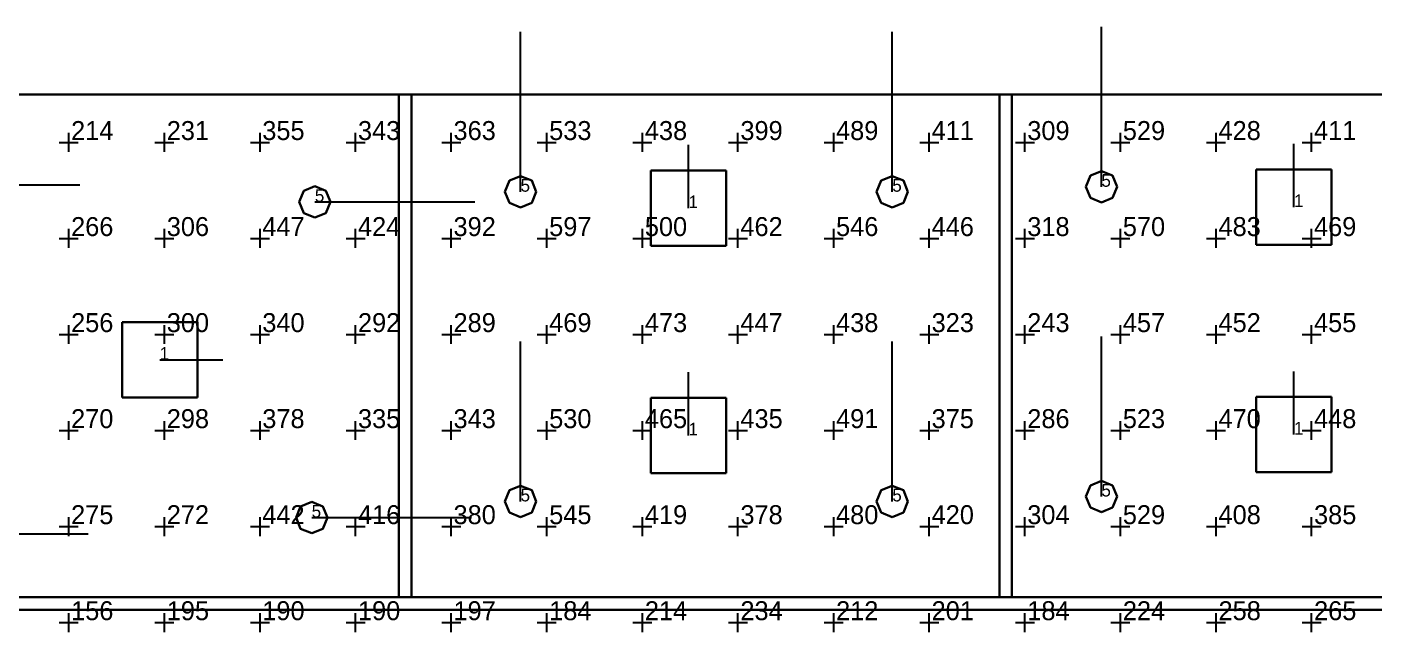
# Model space of a CAD drawing. Extents: x 0 to 48.1, y 0 to 23.7.
# Drawn here: x 13.66 to 24.32, y 18.54 to 23.33 of the extents above; entities that cross this region are included whole.
import ezdxf

# ---------------------------------------------------------------- set-up
doc = ezdxf.new("R2010")
doc.units = 0
doc.header["$MEASUREMENT"] = 0
for name, color, linetype in [('DLXFURN', 5, 'Continuous'), ('DLXLUM', 1, 'Continuous'), ('DLXLUMEX', 1, 'Continuous'), ('DLXSCENE', 7, 'Continuous'), ('DLXVAL', 3, 'Continuous')]:
    doc.layers.add(name, color=color, linetype=linetype)

# ---------------------------------------------------------------- blocks, each defined once
blk = doc.blocks.new('*U156')
for p, q in [((0.298, 0.298), (-0.298, 0.298)), ((-0.298, 0.298), (-0.298, -0.298)), ((-0.298, 0.298), (-0.298, -0.298)), ((-0.298, -0.298), (-0.298, 0.298)), ((-0.298, 0.298), (-0.298, 0.298)), ((0.298, 0.298), (-0.298, 0.298)), ((-0.298, 0.298), (-0.298, 0.298)), ((-0.298, 0.298), (0.298, 0.298)), ((-0.298, -0.298), (-0.298, 0.298)), ((-0.298, 0.298), (0.298, 0.298)), ((0.298, -0.298), (0.298, 0.298)), ((0.298, 0.298), (0.298, 0.298)), ((0.298, -0.298), (0.298, 0.298)), ((0.298, 0.298), (0.298, 0.298)), ((0.298, 0.298), (0.298, -0.298)), ((0.298, 0.298), (0.298, -0.298)), ((-0.298, -0.298), (0.298, -0.298)), ((-0.298, -0.298), (-0.298, -0.298)), ((-0.298, -0.298), (0.298, -0.298)), ((0.298, -0.298), (-0.298, -0.298)), ((-0.298, -0.298), (-0.298, -0.298)), ((0.298, -0.298), (-0.298, -0.298)), ((0.298, -0.298), (0.298, -0.298)), ((0.298, -0.298), (0.298, -0.298))]:
    blk.add_line(p, q)
at = {"color": 1}
blk.add_line((0, 0), (0.5, 0), dxfattribs=at)
at = {"layer": 'DLXLUMEX', "color": 7}
blk.add_text('1', height=0.1, dxfattribs=at).set_placement((0, 0))
blk = doc.blocks.new('*U157')
for p, q in [((-0.088, 0.088), (0, 0.124)), ((0, 0.124), (-0.088, 0.088)), ((0, 0.124), (-0.088, 0.088)), ((-0.088, 0.088), (0, 0.124)), ((0, 0.124), (0.088, 0.088)), ((0.088, 0.088), (0, 0.124)), ((0, 0.124), (0, 0.124)), ((0.088, 0.088), (0, 0.124)), ((0, 0.124), (0, 0.124)), ((0, 0.124), (0.088, 0.088)), ((-0.124, 0), (-0.088, 0.088)), ((-0.088, 0.088), (-0.124, 0)), ((-0.088, 0.088), (-0.124, 0)), ((-0.124, 0), (-0.088, 0.088)), ((-0.088, -0.088), (-0.124, 0)), ((-0.124, 0), (-0.088, -0.088)), ((-0.124, 0), (-0.124, 0)), ((-0.124, 0), (-0.088, -0.088)), ((-0.088, -0.088), (-0.124, 0)), ((-0.124, 0), (-0.124, 0)), ((-0.088, 0.088), (-0.088, 0.088)), ((-0.088, 0.088), (-0.088, 0.088)), ((0.088, 0.088), (0.124, 0)), ((0.124, 0), (0.088, 0.088)), ((0.088, 0.088), (0.088, 0.088)), ((0.124, 0), (0.088, 0.088)), ((0.088, 0.088), (0.088, 0.088)), ((0.088, 0.088), (0.124, 0)), ((0.124, 0), (0.088, -0.088)), ((0.088, -0.088), (0.124, 0)), ((0.088, -0.088), (0.124, 0)), ((0.124, 0), (0.088, -0.088)), ((0.124, 0), (0.124, 0)), ((0.124, 0), (0.124, 0)), ((0, -0.124), (-0.088, -0.088)), ((-0.088, -0.088), (0, -0.124)), ((-0.088, -0.088), (-0.088, -0.088)), ((-0.088, -0.088), (0, -0.124)), ((0, -0.124), (-0.088, -0.088)), ((-0.088, -0.088), (-0.088, -0.088)), ((0.088, -0.088), (0, -0.124)), ((0, -0.124), (0.088, -0.088)), ((0, -0.124), (0.088, -0.088)), ((0.088, -0.088), (0, -0.124)), ((0.088, -0.088), (0.088, -0.088)), ((0.088, -0.088), (0.088, -0.088)), ((0, -0.124), (0, -0.124)), ((0, -0.124), (0, -0.124))]:
    blk.add_line(p, q)
at = {"color": 1}
blk.add_line((0, 0), (1.265, 0), dxfattribs=at)
at = {"layer": 'DLXLUMEX', "color": 7}
blk.add_text('5', height=0.1, dxfattribs=at).set_placement((0, 0))
blk = doc.blocks.new('*U158')
for p, q in [((-0.088, 0.088), (0, 0.124)), ((0, 0.124), (-0.088, 0.088)), ((0, 0.124), (-0.088, 0.088)), ((-0.088, 0.088), (0, 0.124)), ((0, 0.124), (0.088, 0.088)), ((0.088, 0.088), (0, 0.124)), ((0, 0.124), (0, 0.124)), ((0.088, 0.088), (0, 0.124)), ((0, 0.124), (0, 0.124)), ((0, 0.124), (0.088, 0.088)), ((-0.124, 0), (-0.088, 0.088)), ((-0.088, 0.088), (-0.124, 0)), ((-0.088, 0.088), (-0.124, 0)), ((-0.124, 0), (-0.088, 0.088)), ((-0.088, -0.088), (-0.124, 0)), ((-0.124, 0), (-0.088, -0.088)), ((-0.124, 0), (-0.124, 0)), ((-0.124, 0), (-0.088, -0.088)), ((-0.088, -0.088), (-0.124, 0)), ((-0.124, 0), (-0.124, 0)), ((-0.088, 0.088), (-0.088, 0.088)), ((-0.088, 0.088), (-0.088, 0.088)), ((0.088, 0.088), (0.124, 0)), ((0.124, 0), (0.088, 0.088)), ((0.088, 0.088), (0.088, 0.088)), ((0.124, 0), (0.088, 0.088)), ((0.088, 0.088), (0.088, 0.088)), ((0.088, 0.088), (0.124, 0)), ((0.124, 0), (0.088, -0.088)), ((0.088, -0.088), (0.124, 0)), ((0.088, -0.088), (0.124, 0)), ((0.124, 0), (0.088, -0.088)), ((0.124, 0), (0.124, 0)), ((0.124, 0), (0.124, 0)), ((0, -0.124), (-0.088, -0.088)), ((-0.088, -0.088), (0, -0.124)), ((-0.088, -0.088), (-0.088, -0.088)), ((-0.088, -0.088), (0, -0.124)), ((0, -0.124), (-0.088, -0.088)), ((-0.088, -0.088), (-0.088, -0.088)), ((0.088, -0.088), (0, -0.124)), ((0, -0.124), (0.088, -0.088)), ((0, -0.124), (0.088, -0.088)), ((0.088, -0.088), (0, -0.124)), ((0.088, -0.088), (0.088, -0.088)), ((0.088, -0.088), (0.088, -0.088)), ((0, -0.124), (0, -0.124)), ((0, -0.124), (0, -0.124))]:
    blk.add_line(p, q)
at = {"color": 1}
blk.add_line((0, 0), (1.265, 0), dxfattribs=at)
at = {"layer": 'DLXLUMEX', "color": 7}
blk.add_text('5', height=0.1, dxfattribs=at).set_placement((0, 0))
blk = doc.blocks.new('*U159')
for p, q in [((-0.088, 0.088), (0, 0.124)), ((0, 0.124), (-0.088, 0.088)), ((0, 0.124), (-0.088, 0.088)), ((-0.088, 0.088), (0, 0.124)), ((0, 0.124), (0.088, 0.088)), ((0.088, 0.088), (0, 0.124)), ((0, 0.124), (0, 0.124)), ((0.088, 0.088), (0, 0.124)), ((0, 0.124), (0, 0.124)), ((0, 0.124), (0.088, 0.088)), ((-0.124, 0), (-0.088, 0.088)), ((-0.088, 0.088), (-0.124, 0)), ((-0.088, 0.088), (-0.124, 0)), ((-0.124, 0), (-0.088, 0.088)), ((-0.088, -0.088), (-0.124, 0)), ((-0.124, 0), (-0.088, -0.088)), ((-0.124, 0), (-0.124, 0)), ((-0.124, 0), (-0.088, -0.088)), ((-0.088, -0.088), (-0.124, 0)), ((-0.124, 0), (-0.124, 0)), ((-0.088, 0.088), (-0.088, 0.088)), ((-0.088, 0.088), (-0.088, 0.088)), ((0.088, 0.088), (0.124, 0)), ((0.124, 0), (0.088, 0.088)), ((0.088, 0.088), (0.088, 0.088)), ((0.124, 0), (0.088, 0.088)), ((0.088, 0.088), (0.088, 0.088)), ((0.088, 0.088), (0.124, 0)), ((0.124, 0), (0.088, -0.088)), ((0.088, -0.088), (0.124, 0)), ((0.088, -0.088), (0.124, 0)), ((0.124, 0), (0.088, -0.088)), ((0.124, 0), (0.124, 0)), ((0.124, 0), (0.124, 0)), ((0, -0.124), (-0.088, -0.088)), ((-0.088, -0.088), (0, -0.124)), ((-0.088, -0.088), (-0.088, -0.088)), ((-0.088, -0.088), (0, -0.124)), ((0, -0.124), (-0.088, -0.088)), ((-0.088, -0.088), (-0.088, -0.088)), ((0.088, -0.088), (0, -0.124)), ((0, -0.124), (0.088, -0.088)), ((0, -0.124), (0.088, -0.088)), ((0.088, -0.088), (0, -0.124)), ((0.088, -0.088), (0.088, -0.088)), ((0.088, -0.088), (0.088, -0.088)), ((0, -0.124), (0, -0.124)), ((0, -0.124), (0, -0.124))]:
    blk.add_line(p, q)
at = {"color": 1}
blk.add_line((0, 0), (1.265, 0), dxfattribs=at)
at = {"layer": 'DLXLUMEX', "color": 7}
blk.add_text('5', height=0.1, dxfattribs=at).set_placement((0, 0))
blk = doc.blocks.new('*U161')
for p, q in [((-0.088, 0.088), (0, 0.124)), ((0, 0.124), (-0.088, 0.088)), ((0, 0.124), (-0.088, 0.088)), ((-0.088, 0.088), (0, 0.124)), ((0, 0.124), (0.088, 0.088)), ((0.088, 0.088), (0, 0.124)), ((0, 0.124), (0, 0.124)), ((0.088, 0.088), (0, 0.124)), ((0, 0.124), (0, 0.124)), ((0, 0.124), (0.088, 0.088)), ((-0.124, 0), (-0.088, 0.088)), ((-0.088, 0.088), (-0.124, 0)), ((-0.088, 0.088), (-0.124, 0)), ((-0.124, 0), (-0.088, 0.088)), ((-0.088, -0.088), (-0.124, 0)), ((-0.124, 0), (-0.088, -0.088)), ((-0.124, 0), (-0.124, 0)), ((-0.124, 0), (-0.088, -0.088)), ((-0.088, -0.088), (-0.124, 0)), ((-0.124, 0), (-0.124, 0)), ((-0.088, 0.088), (-0.088, 0.088)), ((-0.088, 0.088), (-0.088, 0.088)), ((0.088, 0.088), (0.124, 0)), ((0.124, 0), (0.088, 0.088)), ((0.088, 0.088), (0.088, 0.088)), ((0.124, 0), (0.088, 0.088)), ((0.088, 0.088), (0.088, 0.088)), ((0.088, 0.088), (0.124, 0)), ((0.124, 0), (0.088, -0.088)), ((0.088, -0.088), (0.124, 0)), ((0.088, -0.088), (0.124, 0)), ((0.124, 0), (0.088, -0.088)), ((0.124, 0), (0.124, 0)), ((0.124, 0), (0.124, 0)), ((0, -0.124), (-0.088, -0.088)), ((-0.088, -0.088), (0, -0.124)), ((-0.088, -0.088), (-0.088, -0.088)), ((-0.088, -0.088), (0, -0.124)), ((0, -0.124), (-0.088, -0.088)), ((-0.088, -0.088), (-0.088, -0.088)), ((0.088, -0.088), (0, -0.124)), ((0, -0.124), (0.088, -0.088)), ((0, -0.124), (0.088, -0.088)), ((0.088, -0.088), (0, -0.124)), ((0.088, -0.088), (0.088, -0.088)), ((0.088, -0.088), (0.088, -0.088)), ((0, -0.124), (0, -0.124)), ((0, -0.124), (0, -0.124))]:
    blk.add_line(p, q)
at = {"color": 1}
blk.add_line((0, 0), (1.265, 0), dxfattribs=at)
at = {"layer": 'DLXLUMEX', "color": 7}
blk.add_text('5', height=0.1, dxfattribs=at).set_placement((0, 0))
blk = doc.blocks.new('*U162')
at = {"color": 1}
blk.add_line((0, 0), (0, 0.5), dxfattribs=at)
for p, q in [((0.298, 0.298), (-0.298, 0.298)), ((-0.298, 0.298), (-0.298, -0.298)), ((-0.298, 0.298), (-0.298, -0.298)), ((-0.298, -0.298), (-0.298, 0.298)), ((-0.298, 0.298), (-0.298, 0.298)), ((0.298, 0.298), (-0.298, 0.298)), ((-0.298, 0.298), (-0.298, 0.298)), ((-0.298, 0.298), (0.298, 0.298)), ((-0.298, -0.298), (-0.298, 0.298)), ((-0.298, 0.298), (0.298, 0.298)), ((0.298, -0.298), (0.298, 0.298)), ((0.298, 0.298), (0.298, 0.298)), ((0.298, -0.298), (0.298, 0.298)), ((0.298, 0.298), (0.298, 0.298)), ((0.298, 0.298), (0.298, -0.298)), ((0.298, 0.298), (0.298, -0.298)), ((-0.298, -0.298), (0.298, -0.298)), ((-0.298, -0.298), (0.298, -0.298)), ((0.298, -0.298), (-0.298, -0.298)), ((-0.298, -0.298), (-0.298, -0.298)), ((-0.298, -0.298), (-0.298, -0.298)), ((0.298, -0.298), (-0.298, -0.298)), ((0.298, -0.298), (0.298, -0.298)), ((0.298, -0.298), (0.298, -0.298))]:
    blk.add_line(p, q)
at = {"layer": 'DLXLUMEX', "color": 7}
blk.add_text('1', height=0.1, dxfattribs=at).set_placement((0, 0))
blk = doc.blocks.new('*U163')
at = {"color": 1}
blk.add_line((0, 0), (0, 0.5), dxfattribs=at)
for p, q in [((0.298, 0.298), (-0.298, 0.298)), ((-0.298, 0.298), (-0.298, -0.298)), ((-0.298, 0.298), (-0.298, -0.298)), ((-0.298, -0.298), (-0.298, 0.298)), ((-0.298, 0.298), (-0.298, 0.298)), ((0.298, 0.298), (-0.298, 0.298)), ((-0.298, 0.298), (-0.298, 0.298)), ((-0.298, 0.298), (0.298, 0.298)), ((-0.298, -0.298), (-0.298, 0.298)), ((-0.298, 0.298), (0.298, 0.298)), ((0.298, -0.298), (0.298, 0.298)), ((0.298, 0.298), (0.298, 0.298)), ((0.298, -0.298), (0.298, 0.298)), ((0.298, 0.298), (0.298, 0.298)), ((0.298, 0.298), (0.298, -0.298)), ((0.298, 0.298), (0.298, -0.298)), ((-0.298, -0.298), (0.298, -0.298)), ((-0.298, -0.298), (0.298, -0.298)), ((0.298, -0.298), (-0.298, -0.298)), ((-0.298, -0.298), (-0.298, -0.298)), ((-0.298, -0.298), (-0.298, -0.298)), ((0.298, -0.298), (-0.298, -0.298)), ((0.298, -0.298), (0.298, -0.298)), ((0.298, -0.298), (0.298, -0.298))]:
    blk.add_line(p, q)
at = {"layer": 'DLXLUMEX', "color": 7}
blk.add_text('1', height=0.1, dxfattribs=at).set_placement((0, 0))
blk = doc.blocks.new('*U164')
at = {"color": 1}
blk.add_line((0, 0), (0, 1.265), dxfattribs=at)
for p, q in [((-0.088, 0.088), (0, 0.124)), ((0, 0.124), (-0.088, 0.088)), ((0, 0.124), (-0.088, 0.088)), ((-0.088, 0.088), (0, 0.124)), ((0, 0.124), (0.088, 0.088)), ((0.088, 0.088), (0, 0.124)), ((0.088, 0.088), (0, 0.124)), ((0, 0.124), (0, 0.124)), ((0, 0.124), (0.088, 0.088)), ((0, 0.124), (0, 0.124)), ((-0.124, 0), (-0.088, 0.088)), ((-0.088, 0.088), (-0.124, 0)), ((-0.088, 0.088), (-0.124, 0)), ((-0.124, 0), (-0.088, 0.088)), ((-0.088, -0.088), (-0.124, 0)), ((-0.124, 0), (-0.088, -0.088)), ((-0.124, 0), (-0.124, 0)), ((-0.124, 0), (-0.088, -0.088)), ((-0.088, -0.088), (-0.124, 0)), ((-0.124, 0), (-0.124, 0)), ((-0.088, 0.088), (-0.088, 0.088)), ((-0.088, 0.088), (-0.088, 0.088)), ((0.088, 0.088), (0.124, 0)), ((0.124, 0), (0.088, 0.088)), ((0.088, 0.088), (0.088, 0.088)), ((0.124, 0), (0.088, 0.088)), ((0.088, 0.088), (0.088, 0.088)), ((0.088, 0.088), (0.124, 0)), ((0.124, 0), (0.088, -0.088)), ((0.088, -0.088), (0.124, 0)), ((0.088, -0.088), (0.124, 0)), ((0.124, 0), (0.088, -0.088)), ((0.124, 0), (0.124, 0)), ((0.124, 0), (0.124, 0)), ((0, -0.124), (-0.088, -0.088)), ((-0.088, -0.088), (0, -0.124)), ((-0.088, -0.088), (-0.088, -0.088)), ((-0.088, -0.088), (0, -0.124)), ((0, -0.124), (-0.088, -0.088)), ((-0.088, -0.088), (-0.088, -0.088)), ((0.088, -0.088), (0, -0.124)), ((0, -0.124), (0.088, -0.088)), ((0, -0.124), (0.088, -0.088)), ((0.088, -0.088), (0, -0.124)), ((0.088, -0.088), (0.088, -0.088)), ((0.088, -0.088), (0.088, -0.088)), ((0, -0.124), (0, -0.124)), ((0, -0.124), (0, -0.124))]:
    blk.add_line(p, q)
at = {"layer": 'DLXLUMEX', "color": 7}
blk.add_text('5', height=0.1, dxfattribs=at).set_placement((0, 0))
blk = doc.blocks.new('*U165')
at = {"color": 1}
blk.add_line((0, 0), (0, 1.265), dxfattribs=at)
for p, q in [((-0.088, 0.088), (0, 0.124)), ((0, 0.124), (-0.088, 0.088)), ((0, 0.124), (-0.088, 0.088)), ((-0.088, 0.088), (0, 0.124)), ((0, 0.124), (0.088, 0.088)), ((0.088, 0.088), (0, 0.124)), ((0.088, 0.088), (0, 0.124)), ((0, 0.124), (0, 0.124)), ((0, 0.124), (0.088, 0.088)), ((0, 0.124), (0, 0.124)), ((-0.124, 0), (-0.088, 0.088)), ((-0.088, 0.088), (-0.124, 0)), ((-0.088, 0.088), (-0.124, 0)), ((-0.124, 0), (-0.088, 0.088)), ((-0.088, -0.088), (-0.124, 0)), ((-0.124, 0), (-0.088, -0.088)), ((-0.124, 0), (-0.124, 0)), ((-0.124, 0), (-0.088, -0.088)), ((-0.088, -0.088), (-0.124, 0)), ((-0.124, 0), (-0.124, 0)), ((-0.088, 0.088), (-0.088, 0.088)), ((-0.088, 0.088), (-0.088, 0.088)), ((0.088, 0.088), (0.124, 0)), ((0.124, 0), (0.088, 0.088)), ((0.088, 0.088), (0.088, 0.088)), ((0.124, 0), (0.088, 0.088)), ((0.088, 0.088), (0.088, 0.088)), ((0.088, 0.088), (0.124, 0)), ((0.124, 0), (0.088, -0.088)), ((0.088, -0.088), (0.124, 0)), ((0.088, -0.088), (0.124, 0)), ((0.124, 0), (0.088, -0.088)), ((0.124, 0), (0.124, 0)), ((0.124, 0), (0.124, 0)), ((0, -0.124), (-0.088, -0.088)), ((-0.088, -0.088), (0, -0.124)), ((-0.088, -0.088), (-0.088, -0.088)), ((-0.088, -0.088), (0, -0.124)), ((0, -0.124), (-0.088, -0.088)), ((-0.088, -0.088), (-0.088, -0.088)), ((0.088, -0.088), (0, -0.124)), ((0, -0.124), (0.088, -0.088)), ((0, -0.124), (0.088, -0.088)), ((0.088, -0.088), (0, -0.124)), ((0.088, -0.088), (0.088, -0.088)), ((0.088, -0.088), (0.088, -0.088)), ((0, -0.124), (0, -0.124)), ((0, -0.124), (0, -0.124))]:
    blk.add_line(p, q)
at = {"layer": 'DLXLUMEX', "color": 7}
blk.add_text('5', height=0.1, dxfattribs=at).set_placement((0, 0))
blk = doc.blocks.new('*U166')
at = {"color": 1}
blk.add_line((0, 0), (0, 1.265), dxfattribs=at)
for p, q in [((-0.088, 0.088), (0, 0.124)), ((0, 0.124), (-0.088, 0.088)), ((0, 0.124), (-0.088, 0.088)), ((-0.088, 0.088), (0, 0.124)), ((0, 0.124), (0.088, 0.088)), ((0.088, 0.088), (0, 0.124)), ((0.088, 0.088), (0, 0.124)), ((0, 0.124), (0, 0.124)), ((0, 0.124), (0.088, 0.088)), ((0, 0.124), (0, 0.124)), ((-0.124, 0), (-0.088, 0.088)), ((-0.088, 0.088), (-0.124, 0)), ((-0.088, 0.088), (-0.124, 0)), ((-0.124, 0), (-0.088, 0.088)), ((-0.088, -0.088), (-0.124, 0)), ((-0.124, 0), (-0.088, -0.088)), ((-0.124, 0), (-0.124, 0)), ((-0.124, 0), (-0.088, -0.088)), ((-0.088, -0.088), (-0.124, 0)), ((-0.124, 0), (-0.124, 0)), ((-0.088, 0.088), (-0.088, 0.088)), ((-0.088, 0.088), (-0.088, 0.088)), ((0.088, 0.088), (0.124, 0)), ((0.124, 0), (0.088, 0.088)), ((0.088, 0.088), (0.088, 0.088)), ((0.124, 0), (0.088, 0.088)), ((0.088, 0.088), (0.088, 0.088)), ((0.088, 0.088), (0.124, 0)), ((0.124, 0), (0.088, -0.088)), ((0.088, -0.088), (0.124, 0)), ((0.088, -0.088), (0.124, 0)), ((0.124, 0), (0.088, -0.088)), ((0.124, 0), (0.124, 0)), ((0.124, 0), (0.124, 0)), ((0, -0.124), (-0.088, -0.088)), ((-0.088, -0.088), (0, -0.124)), ((-0.088, -0.088), (-0.088, -0.088)), ((-0.088, -0.088), (0, -0.124)), ((0, -0.124), (-0.088, -0.088)), ((-0.088, -0.088), (-0.088, -0.088)), ((0.088, -0.088), (0, -0.124)), ((0, -0.124), (0.088, -0.088)), ((0, -0.124), (0.088, -0.088)), ((0.088, -0.088), (0, -0.124)), ((0.088, -0.088), (0.088, -0.088)), ((0.088, -0.088), (0.088, -0.088)), ((0, -0.124), (0, -0.124)), ((0, -0.124), (0, -0.124))]:
    blk.add_line(p, q)
at = {"layer": 'DLXLUMEX', "color": 7}
blk.add_text('5', height=0.1, dxfattribs=at).set_placement((0, 0))
blk = doc.blocks.new('*U167')
at = {"color": 1}
blk.add_line((0, 0), (0, 1.265), dxfattribs=at)
for p, q in [((-0.088, 0.088), (0, 0.124)), ((0, 0.124), (-0.088, 0.088)), ((0, 0.124), (-0.088, 0.088)), ((-0.088, 0.088), (0, 0.124)), ((0, 0.124), (0.088, 0.088)), ((0.088, 0.088), (0, 0.124)), ((0.088, 0.088), (0, 0.124)), ((0, 0.124), (0, 0.124)), ((0, 0.124), (0.088, 0.088)), ((0, 0.124), (0, 0.124)), ((-0.124, 0), (-0.088, 0.088)), ((-0.088, 0.088), (-0.124, 0)), ((-0.088, 0.088), (-0.124, 0)), ((-0.124, 0), (-0.088, 0.088)), ((-0.088, -0.088), (-0.124, 0)), ((-0.124, 0), (-0.088, -0.088)), ((-0.124, 0), (-0.124, 0)), ((-0.124, 0), (-0.088, -0.088)), ((-0.088, -0.088), (-0.124, 0)), ((-0.124, 0), (-0.124, 0)), ((-0.088, 0.088), (-0.088, 0.088)), ((-0.088, 0.088), (-0.088, 0.088)), ((0.088, 0.088), (0.124, 0)), ((0.124, 0), (0.088, 0.088)), ((0.088, 0.088), (0.088, 0.088)), ((0.124, 0), (0.088, 0.088)), ((0.088, 0.088), (0.088, 0.088)), ((0.088, 0.088), (0.124, 0)), ((0.124, 0), (0.088, -0.088)), ((0.088, -0.088), (0.124, 0)), ((0.088, -0.088), (0.124, 0)), ((0.124, 0), (0.088, -0.088)), ((0.124, 0), (0.124, 0)), ((0.124, 0), (0.124, 0)), ((0, -0.124), (-0.088, -0.088)), ((-0.088, -0.088), (0, -0.124)), ((-0.088, -0.088), (-0.088, -0.088)), ((-0.088, -0.088), (0, -0.124)), ((0, -0.124), (-0.088, -0.088)), ((-0.088, -0.088), (-0.088, -0.088)), ((0.088, -0.088), (0, -0.124)), ((0, -0.124), (0.088, -0.088)), ((0, -0.124), (0.088, -0.088)), ((0.088, -0.088), (0, -0.124)), ((0.088, -0.088), (0.088, -0.088)), ((0.088, -0.088), (0.088, -0.088)), ((0, -0.124), (0, -0.124)), ((0, -0.124), (0, -0.124))]:
    blk.add_line(p, q)
at = {"layer": 'DLXLUMEX', "color": 7}
blk.add_text('5', height=0.1, dxfattribs=at).set_placement((0, 0))
blk = doc.blocks.new('*U168')
at = {"color": 1}
blk.add_line((0, 0), (0, 0.5), dxfattribs=at)
for p, q in [((0.298, 0.298), (-0.298, 0.298)), ((-0.298, 0.298), (-0.298, -0.298)), ((-0.298, 0.298), (-0.298, -0.298)), ((-0.298, -0.298), (-0.298, 0.298)), ((-0.298, 0.298), (-0.298, 0.298)), ((0.298, 0.298), (-0.298, 0.298)), ((-0.298, 0.298), (-0.298, 0.298)), ((-0.298, 0.298), (0.298, 0.298)), ((-0.298, -0.298), (-0.298, 0.298)), ((-0.298, 0.298), (0.298, 0.298)), ((0.298, -0.298), (0.298, 0.298)), ((0.298, 0.298), (0.298, 0.298)), ((0.298, -0.298), (0.298, 0.298)), ((0.298, 0.298), (0.298, 0.298)), ((0.298, 0.298), (0.298, -0.298)), ((0.298, 0.298), (0.298, -0.298)), ((-0.298, -0.298), (0.298, -0.298)), ((-0.298, -0.298), (0.298, -0.298)), ((0.298, -0.298), (-0.298, -0.298)), ((-0.298, -0.298), (-0.298, -0.298)), ((-0.298, -0.298), (-0.298, -0.298)), ((0.298, -0.298), (-0.298, -0.298)), ((0.298, -0.298), (0.298, -0.298)), ((0.298, -0.298), (0.298, -0.298))]:
    blk.add_line(p, q)
at = {"layer": 'DLXLUMEX', "color": 7}
blk.add_text('1', height=0.1, dxfattribs=at).set_placement((0, 0))
blk = doc.blocks.new('*U169')
at = {"color": 1}
blk.add_line((0, 0), (0, 0.5), dxfattribs=at)
for p, q in [((0.298, 0.298), (-0.298, 0.298)), ((-0.298, 0.298), (-0.298, -0.298)), ((-0.298, 0.298), (-0.298, -0.298)), ((-0.298, -0.298), (-0.298, 0.298)), ((-0.298, 0.298), (-0.298, 0.298)), ((0.298, 0.298), (-0.298, 0.298)), ((-0.298, 0.298), (-0.298, 0.298)), ((-0.298, 0.298), (0.298, 0.298)), ((-0.298, -0.298), (-0.298, 0.298)), ((-0.298, 0.298), (0.298, 0.298)), ((0.298, -0.298), (0.298, 0.298)), ((0.298, 0.298), (0.298, 0.298)), ((0.298, -0.298), (0.298, 0.298)), ((0.298, 0.298), (0.298, 0.298)), ((0.298, 0.298), (0.298, -0.298)), ((0.298, 0.298), (0.298, -0.298)), ((-0.298, -0.298), (0.298, -0.298)), ((-0.298, -0.298), (0.298, -0.298)), ((0.298, -0.298), (-0.298, -0.298)), ((-0.298, -0.298), (-0.298, -0.298)), ((-0.298, -0.298), (-0.298, -0.298)), ((0.298, -0.298), (-0.298, -0.298)), ((0.298, -0.298), (0.298, -0.298)), ((0.298, -0.298), (0.298, -0.298))]:
    blk.add_line(p, q)
at = {"layer": 'DLXLUMEX', "color": 7}
blk.add_text('1', height=0.1, dxfattribs=at).set_placement((0, 0))
blk = doc.blocks.new('*U170')
at = {"color": 1}
blk.add_line((0, 0), (0, 1.265), dxfattribs=at)
for p, q in [((-0.088, 0.088), (0, 0.124)), ((0, 0.124), (-0.088, 0.088)), ((0, 0.124), (-0.088, 0.088)), ((-0.088, 0.088), (0, 0.124)), ((0, 0.124), (0.088, 0.088)), ((0.088, 0.088), (0, 0.124)), ((0.088, 0.088), (0, 0.124)), ((0, 0.124), (0, 0.124)), ((0, 0.124), (0.088, 0.088)), ((0, 0.124), (0, 0.124)), ((-0.124, 0), (-0.088, 0.088)), ((-0.088, 0.088), (-0.124, 0)), ((-0.088, 0.088), (-0.124, 0)), ((-0.124, 0), (-0.088, 0.088)), ((-0.088, -0.088), (-0.124, 0)), ((-0.124, 0), (-0.088, -0.088)), ((-0.124, 0), (-0.124, 0)), ((-0.124, 0), (-0.088, -0.088)), ((-0.088, -0.088), (-0.124, 0)), ((-0.124, 0), (-0.124, 0)), ((-0.088, 0.088), (-0.088, 0.088)), ((-0.088, 0.088), (-0.088, 0.088)), ((0.088, 0.088), (0.124, 0)), ((0.124, 0), (0.088, 0.088)), ((0.088, 0.088), (0.088, 0.088)), ((0.124, 0), (0.088, 0.088)), ((0.088, 0.088), (0.088, 0.088)), ((0.088, 0.088), (0.124, 0)), ((0.124, 0), (0.088, -0.088)), ((0.088, -0.088), (0.124, 0)), ((0.088, -0.088), (0.124, 0)), ((0.124, 0), (0.088, -0.088)), ((0.124, 0), (0.124, 0)), ((0.124, 0), (0.124, 0)), ((0, -0.124), (-0.088, -0.088)), ((-0.088, -0.088), (0, -0.124)), ((-0.088, -0.088), (-0.088, -0.088)), ((-0.088, -0.088), (0, -0.124)), ((0, -0.124), (-0.088, -0.088)), ((-0.088, -0.088), (-0.088, -0.088)), ((0.088, -0.088), (0, -0.124)), ((0, -0.124), (0.088, -0.088)), ((0, -0.124), (0.088, -0.088)), ((0.088, -0.088), (0, -0.124)), ((0.088, -0.088), (0.088, -0.088)), ((0.088, -0.088), (0.088, -0.088)), ((0, -0.124), (0, -0.124)), ((0, -0.124), (0, -0.124))]:
    blk.add_line(p, q)
at = {"layer": 'DLXLUMEX', "color": 7}
blk.add_text('5', height=0.1, dxfattribs=at).set_placement((0, 0))
blk = doc.blocks.new('*U172')
at = {"color": 1}
blk.add_line((0, 0), (0, 1.265), dxfattribs=at)
for p, q in [((-0.088, 0.088), (0, 0.124)), ((0, 0.124), (-0.088, 0.088)), ((0, 0.124), (-0.088, 0.088)), ((-0.088, 0.088), (0, 0.124)), ((0, 0.124), (0.088, 0.088)), ((0.088, 0.088), (0, 0.124)), ((0.088, 0.088), (0, 0.124)), ((0, 0.124), (0, 0.124)), ((0, 0.124), (0.088, 0.088)), ((0, 0.124), (0, 0.124)), ((-0.124, 0), (-0.088, 0.088)), ((-0.088, 0.088), (-0.124, 0)), ((-0.088, 0.088), (-0.124, 0)), ((-0.124, 0), (-0.088, 0.088)), ((-0.088, -0.088), (-0.124, 0)), ((-0.124, 0), (-0.088, -0.088)), ((-0.124, 0), (-0.124, 0)), ((-0.124, 0), (-0.088, -0.088)), ((-0.088, -0.088), (-0.124, 0)), ((-0.124, 0), (-0.124, 0)), ((-0.088, 0.088), (-0.088, 0.088)), ((-0.088, 0.088), (-0.088, 0.088)), ((0.088, 0.088), (0.124, 0)), ((0.124, 0), (0.088, 0.088)), ((0.088, 0.088), (0.088, 0.088)), ((0.124, 0), (0.088, 0.088)), ((0.088, 0.088), (0.088, 0.088)), ((0.088, 0.088), (0.124, 0)), ((0.124, 0), (0.088, -0.088)), ((0.088, -0.088), (0.124, 0)), ((0.088, -0.088), (0.124, 0)), ((0.124, 0), (0.088, -0.088)), ((0.124, 0), (0.124, 0)), ((0.124, 0), (0.124, 0)), ((0, -0.124), (-0.088, -0.088)), ((-0.088, -0.088), (0, -0.124)), ((-0.088, -0.088), (-0.088, -0.088)), ((-0.088, -0.088), (0, -0.124)), ((0, -0.124), (-0.088, -0.088)), ((-0.088, -0.088), (-0.088, -0.088)), ((0.088, -0.088), (0, -0.124)), ((0, -0.124), (0.088, -0.088)), ((0, -0.124), (0.088, -0.088)), ((0.088, -0.088), (0, -0.124)), ((0.088, -0.088), (0.088, -0.088)), ((0.088, -0.088), (0.088, -0.088)), ((0, -0.124), (0, -0.124)), ((0, -0.124), (0, -0.124))]:
    blk.add_line(p, q)
at = {"layer": 'DLXLUMEX', "color": 7}
blk.add_text('5', height=0.1, dxfattribs=at).set_placement((0, 0))
blk = doc.blocks.new('*U70')
for p, q in [((19.18, -0.1), (6.966, -0.1)), ((6.966, -0.1), (19.18, -0.1)), ((19.176, -0.2), (6.966, -0.2)), ((6.966, -0.2), (19.176, -0.2))]:
    blk.add_line(p, q)
blk = doc.blocks.new('*U121')
for p, q in [((0.2, 4.079), (0.1, 4.079)), ((0.1, 4.079), (0.1, 4.079)), ((0.1, 4.079), (0.2, 4.079)), ((0.1, 0.1), (0.1, 4.079)), ((0.1, 4.079), (0.1, 4.079)), ((0.1, 4.079), (0.1, 0.1)), ((0.2, 0.1), (0.2, 4.079)), ((0.2, 4.079), (0.2, 4.079)), ((0.2, 4.079), (0.2, 0.1)), ((0.2, 4.079), (0.2, 4.079)), ((0.1, 0.1), (0.2, 0.1)), ((0.2, 0.1), (0.1, 0.1)), ((0.1, 0.1), (0.1, 0.1)), ((0.1, 0.1), (0.1, 0.1)), ((0.2, 0.1), (0.2, 0.1)), ((0.2, 0.1), (0.2, 0.1))]:
    blk.add_line(p, q)
blk = doc.blocks.new('*U122')
for p, q in [((0.2, 4.079), (0.1, 4.079)), ((0.1, 4.079), (0.1, 4.079)), ((0.1, 4.079), (0.2, 4.079)), ((0.1, 0.1), (0.1, 4.079)), ((0.1, 4.079), (0.1, 4.079)), ((0.1, 4.079), (0.1, 0.1)), ((0.2, 0.1), (0.2, 4.079)), ((0.2, 4.079), (0.2, 4.079)), ((0.2, 4.079), (0.2, 0.1)), ((0.2, 4.079), (0.2, 4.079)), ((0.1, 0.1), (0.2, 0.1)), ((0.2, 0.1), (0.1, 0.1)), ((0.1, 0.1), (0.1, 0.1)), ((0.1, 0.1), (0.1, 0.1)), ((0.2, 0.1), (0.2, 0.1)), ((0.2, 0.1), (0.2, 0.1))]:
    blk.add_line(p, q)
blk = doc.blocks.new('*U136')
for p, q in [((0, 22.8), (26.4, 22.8)), ((26.4, 22.8), (0, 22.8))]:
    blk.add_line(p, q)
blk = doc.blocks.new('*U137')
blk.add_line((0, 22.8), (26.4, 22.8))
blk = doc.blocks.new('*U138')
blk.add_line((26.4, 22.8), (0, 22.8))
blk = doc.blocks.new('*U149')
for p, q in [((12.756, 22.8), (15.756, 22.8)), ((15.756, 22.8), (12.756, 22.8)), ((15.756, 22.8), (15.756, 22.8)), ((16.809, 22.8), (19.809, 22.8)), ((19.809, 22.8), (16.809, 22.8)), ((16.809, 22.8), (16.809, 22.8)), ((19.809, 22.8), (19.809, 22.8)), ((21.741, 22.8), (24.741, 22.8)), ((24.741, 22.8), (21.741, 22.8)), ((21.741, 22.8), (21.741, 22.8))]:
    blk.add_line(p, q)
blk = doc.blocks.new('*U152')
for p, q in [((13.996, 22.345, 0.7), (13.996, 22.495, 0.7)), ((14.752, 22.345, 0.7), (14.752, 22.495, 0.7)), ((15.509, 22.345, 0.7), (15.509, 22.495, 0.7)), ((16.265, 22.345, 0.7), (16.265, 22.495, 0.7)), ((17.022, 22.345, 0.7), (17.022, 22.495, 0.7)), ((17.778, 22.345, 0.7), (17.778, 22.495, 0.7)), ((18.535, 22.345, 0.7), (18.535, 22.495, 0.7)), ((19.291, 22.345, 0.7), (19.291, 22.495, 0.7)), ((20.048, 22.345, 0.7), (20.048, 22.495, 0.7)), ((20.804, 22.345, 0.7), (20.804, 22.495, 0.7)), ((21.561, 22.345, 0.7), (21.561, 22.495, 0.7)), ((22.317, 22.345, 0.7), (22.317, 22.495, 0.7)), ((23.074, 22.345, 0.7), (23.074, 22.495, 0.7)), ((23.83, 22.345, 0.7), (23.83, 22.495, 0.7)), ((13.921, 22.42, 0.7), (14.071, 22.42, 0.7)), ((14.677, 22.42, 0.7), (14.827, 22.42, 0.7)), ((15.434, 22.42, 0.7), (15.584, 22.42, 0.7)), ((16.19, 22.42, 0.7), (16.34, 22.42, 0.7)), ((16.947, 22.42, 0.7), (17.097, 22.42, 0.7)), ((17.703, 22.42, 0.7), (17.853, 22.42, 0.7)), ((18.46, 22.42, 0.7), (18.61, 22.42, 0.7)), ((19.216, 22.42, 0.7), (19.366, 22.42, 0.7)), ((19.973, 22.42, 0.7), (20.123, 22.42, 0.7)), ((20.729, 22.42, 0.7), (20.879, 22.42, 0.7)), ((21.486, 22.42, 0.7), (21.636, 22.42, 0.7)), ((22.242, 22.42, 0.7), (22.392, 22.42, 0.7)), ((22.999, 22.42, 0.7), (23.149, 22.42, 0.7)), ((23.755, 22.42, 0.7), (23.905, 22.42, 0.7)), ((13.921, 21.66, 0.7), (14.071, 21.66, 0.7)), ((13.996, 21.585, 0.7), (13.996, 21.735, 0.7)), ((14.677, 21.66, 0.7), (14.827, 21.66, 0.7)), ((14.752, 21.585, 0.7), (14.752, 21.735, 0.7)), ((15.434, 21.66, 0.7), (15.584, 21.66, 0.7)), ((15.509, 21.585, 0.7), (15.509, 21.735, 0.7)), ((16.19, 21.66, 0.7), (16.34, 21.66, 0.7)), ((16.265, 21.585, 0.7), (16.265, 21.735, 0.7)), ((16.947, 21.66, 0.7), (17.097, 21.66, 0.7)), ((17.022, 21.585, 0.7), (17.022, 21.735, 0.7)), ((17.703, 21.66, 0.7), (17.853, 21.66, 0.7)), ((17.778, 21.585, 0.7), (17.778, 21.735, 0.7)), ((18.46, 21.66, 0.7), (18.61, 21.66, 0.7)), ((18.535, 21.585, 0.7), (18.535, 21.735, 0.7)), ((19.216, 21.66, 0.7), (19.366, 21.66, 0.7)), ((19.291, 21.585, 0.7), (19.291, 21.735, 0.7)), ((19.973, 21.66, 0.7), (20.123, 21.66, 0.7)), ((20.048, 21.585, 0.7), (20.048, 21.735, 0.7)), ((20.729, 21.66, 0.7), (20.879, 21.66, 0.7)), ((20.804, 21.585, 0.7), (20.804, 21.735, 0.7)), ((21.486, 21.66, 0.7), (21.636, 21.66, 0.7)), ((21.561, 21.585, 0.7), (21.561, 21.735, 0.7)), ((22.242, 21.66, 0.7), (22.392, 21.66, 0.7)), ((22.317, 21.585, 0.7), (22.317, 21.735, 0.7)), ((22.999, 21.66, 0.7), (23.149, 21.66, 0.7)), ((23.074, 21.585, 0.7), (23.074, 21.735, 0.7)), ((23.755, 21.66, 0.7), (23.905, 21.66, 0.7)), ((23.83, 21.585, 0.7), (23.83, 21.735, 0.7)), ((13.921, 20.9, 0.7), (14.071, 20.9, 0.7)), ((13.996, 20.825, 0.7), (13.996, 20.975, 0.7)), ((14.677, 20.9, 0.7), (14.827, 20.9, 0.7)), ((14.752, 20.825, 0.7), (14.752, 20.975, 0.7)), ((15.434, 20.9, 0.7), (15.584, 20.9, 0.7)), ((15.509, 20.825, 0.7), (15.509, 20.975, 0.7)), ((16.19, 20.9, 0.7), (16.34, 20.9, 0.7)), ((16.265, 20.825, 0.7), (16.265, 20.975, 0.7)), ((16.947, 20.9, 0.7), (17.097, 20.9, 0.7)), ((17.022, 20.825, 0.7), (17.022, 20.975, 0.7)), ((17.703, 20.9, 0.7), (17.853, 20.9, 0.7)), ((17.778, 20.825, 0.7), (17.778, 20.975, 0.7)), ((18.46, 20.9, 0.7), (18.61, 20.9, 0.7)), ((18.535, 20.825, 0.7), (18.535, 20.975, 0.7)), ((19.216, 20.9, 0.7), (19.366, 20.9, 0.7)), ((19.291, 20.825, 0.7), (19.291, 20.975, 0.7)), ((19.973, 20.9, 0.7), (20.123, 20.9, 0.7)), ((20.048, 20.825, 0.7), (20.048, 20.975, 0.7)), ((20.729, 20.9, 0.7), (20.879, 20.9, 0.7)), ((20.804, 20.825, 0.7), (20.804, 20.975, 0.7)), ((21.486, 20.9, 0.7), (21.636, 20.9, 0.7)), ((21.561, 20.825, 0.7), (21.561, 20.975, 0.7)), ((22.242, 20.9, 0.7), (22.392, 20.9, 0.7)), ((22.317, 20.825, 0.7), (22.317, 20.975, 0.7)), ((22.999, 20.9, 0.7), (23.149, 20.9, 0.7)), ((23.074, 20.825, 0.7), (23.074, 20.975, 0.7)), ((23.755, 20.9, 0.7), (23.905, 20.9, 0.7)), ((23.83, 20.825, 0.7), (23.83, 20.975, 0.7)), ((13.996, 20.065, 0.7), (13.996, 20.215, 0.7)), ((14.752, 20.065, 0.7), (14.752, 20.215, 0.7)), ((15.509, 20.065, 0.7), (15.509, 20.215, 0.7)), ((16.265, 20.065, 0.7), (16.265, 20.215, 0.7)), ((17.022, 20.065, 0.7), (17.022, 20.215, 0.7)), ((17.778, 20.065, 0.7), (17.778, 20.215, 0.7)), ((18.535, 20.065, 0.7), (18.535, 20.215, 0.7)), ((19.291, 20.065, 0.7), (19.291, 20.215, 0.7)), ((20.048, 20.065, 0.7), (20.048, 20.215, 0.7)), ((20.804, 20.065, 0.7), (20.804, 20.215, 0.7)), ((21.561, 20.065, 0.7), (21.561, 20.215, 0.7)), ((22.317, 20.065, 0.7), (22.317, 20.215, 0.7)), ((23.074, 20.065, 0.7), (23.074, 20.215, 0.7)), ((23.83, 20.065, 0.7), (23.83, 20.215, 0.7)), ((13.921, 20.14, 0.7), (14.071, 20.14, 0.7)), ((14.677, 20.14, 0.7), (14.827, 20.14, 0.7)), ((15.434, 20.14, 0.7), (15.584, 20.14, 0.7)), ((16.19, 20.14, 0.7), (16.34, 20.14, 0.7)), ((16.947, 20.14, 0.7), (17.097, 20.14, 0.7)), ((17.703, 20.14, 0.7), (17.853, 20.14, 0.7)), ((18.46, 20.14, 0.7), (18.61, 20.14, 0.7)), ((19.216, 20.14, 0.7), (19.366, 20.14, 0.7)), ((19.973, 20.14, 0.7), (20.123, 20.14, 0.7)), ((20.729, 20.14, 0.7), (20.879, 20.14, 0.7)), ((21.486, 20.14, 0.7), (21.636, 20.14, 0.7)), ((22.242, 20.14, 0.7), (22.392, 20.14, 0.7)), ((22.999, 20.14, 0.7), (23.149, 20.14, 0.7)), ((23.755, 20.14, 0.7), (23.905, 20.14, 0.7)), ((13.996, 19.305, 0.7), (13.996, 19.455, 0.7)), ((14.752, 19.305, 0.7), (14.752, 19.455, 0.7)), ((15.509, 19.305, 0.7), (15.509, 19.455, 0.7)), ((16.265, 19.305, 0.7), (16.265, 19.455, 0.7)), ((17.022, 19.305, 0.7), (17.022, 19.455, 0.7)), ((17.778, 19.305, 0.7), (17.778, 19.455, 0.7)), ((18.535, 19.305, 0.7), (18.535, 19.455, 0.7)), ((19.291, 19.305, 0.7), (19.291, 19.455, 0.7)), ((20.048, 19.305, 0.7), (20.048, 19.455, 0.7)), ((20.804, 19.305, 0.7), (20.804, 19.455, 0.7)), ((21.561, 19.305, 0.7), (21.561, 19.455, 0.7)), ((22.317, 19.305, 0.7), (22.317, 19.455, 0.7)), ((23.074, 19.305, 0.7), (23.074, 19.455, 0.7)), ((23.83, 19.305, 0.7), (23.83, 19.455, 0.7)), ((13.921, 19.38, 0.7), (14.071, 19.38, 0.7)), ((14.677, 19.38, 0.7), (14.827, 19.38, 0.7)), ((15.434, 19.38, 0.7), (15.584, 19.38, 0.7)), ((16.19, 19.38, 0.7), (16.34, 19.38, 0.7)), ((16.947, 19.38, 0.7), (17.097, 19.38, 0.7)), ((17.703, 19.38, 0.7), (17.853, 19.38, 0.7)), ((18.46, 19.38, 0.7), (18.61, 19.38, 0.7)), ((19.216, 19.38, 0.7), (19.366, 19.38, 0.7)), ((19.973, 19.38, 0.7), (20.123, 19.38, 0.7)), ((20.729, 19.38, 0.7), (20.879, 19.38, 0.7)), ((21.486, 19.38, 0.7), (21.636, 19.38, 0.7)), ((22.242, 19.38, 0.7), (22.392, 19.38, 0.7)), ((22.999, 19.38, 0.7), (23.149, 19.38, 0.7)), ((23.755, 19.38, 0.7), (23.905, 19.38, 0.7)), ((13.996, 18.545, 0.7), (13.996, 18.695, 0.7)), ((14.752, 18.545, 0.7), (14.752, 18.695, 0.7)), ((15.509, 18.545, 0.7), (15.509, 18.695, 0.7)), ((16.265, 18.545, 0.7), (16.265, 18.695, 0.7)), ((17.022, 18.545, 0.7), (17.022, 18.695, 0.7)), ((17.778, 18.545, 0.7), (17.778, 18.695, 0.7)), ((18.535, 18.545, 0.7), (18.535, 18.695, 0.7)), ((19.291, 18.545, 0.7), (19.291, 18.695, 0.7)), ((20.048, 18.545, 0.7), (20.048, 18.695, 0.7)), ((20.804, 18.545, 0.7), (20.804, 18.695, 0.7)), ((21.561, 18.545, 0.7), (21.561, 18.695, 0.7)), ((22.317, 18.545, 0.7), (22.317, 18.695, 0.7)), ((23.074, 18.545, 0.7), (23.074, 18.695, 0.7)), ((23.83, 18.545, 0.7), (23.83, 18.695, 0.7)), ((13.921, 18.62, 0.7), (14.071, 18.62, 0.7)), ((14.677, 18.62, 0.7), (14.827, 18.62, 0.7)), ((15.434, 18.62, 0.7), (15.584, 18.62, 0.7)), ((16.19, 18.62, 0.7), (16.34, 18.62, 0.7)), ((16.947, 18.62, 0.7), (17.097, 18.62, 0.7)), ((17.703, 18.62, 0.7), (17.853, 18.62, 0.7)), ((18.46, 18.62, 0.7), (18.61, 18.62, 0.7)), ((19.216, 18.62, 0.7), (19.366, 18.62, 0.7)), ((19.973, 18.62, 0.7), (20.123, 18.62, 0.7)), ((20.729, 18.62, 0.7), (20.879, 18.62, 0.7)), ((21.486, 18.62, 0.7), (21.636, 18.62, 0.7)), ((22.242, 18.62, 0.7), (22.392, 18.62, 0.7)), ((22.999, 18.62, 0.7), (23.149, 18.62, 0.7)), ((23.755, 18.62, 0.7), (23.905, 18.62, 0.7))]:
    blk.add_line(p, q)
at = {"layer": 'DLXVAL'}
for s, p in [('214', (14.014, 22.439, 0.7)), ('231', (14.771, 22.439, 0.7)), ('355', (15.527, 22.439, 0.7)), ('343', (16.284, 22.439, 0.7)), ('363', (17.04, 22.439, 0.7)), ('533', (17.797, 22.439, 0.7)), ('438', (18.554, 22.439, 0.7)), ('399', (19.31, 22.439, 0.7)), ('489', (20.067, 22.439, 0.7)), ('411', (20.823, 22.439, 0.7)), ('309', (21.58, 22.439, 0.7)), ('529', (22.336, 22.439, 0.7)), ('428', (23.093, 22.439, 0.7)), ('411', (23.849, 22.439, 0.7)), ('266', (14.014, 21.679, 0.7)), ('306', (14.771, 21.679, 0.7)), ('447', (15.527, 21.679, 0.7)), ('424', (16.284, 21.679, 0.7)), ('392', (17.04, 21.679, 0.7)), ('597', (17.797, 21.679, 0.7)), ('500', (18.554, 21.679, 0.7)), ('462', (19.31, 21.679, 0.7)), ('546', (20.067, 21.679, 0.7)), ('446', (20.823, 21.679, 0.7)), ('318', (21.58, 21.679, 0.7)), ('570', (22.336, 21.679, 0.7)), ('483', (23.093, 21.679, 0.7)), ('469', (23.849, 21.679, 0.7)), ('256', (14.014, 20.919, 0.7)), ('300', (14.771, 20.919, 0.7)), ('340', (15.527, 20.919, 0.7)), ('292', (16.284, 20.919, 0.7)), ('289', (17.04, 20.919, 0.7)), ('469', (17.797, 20.919, 0.7)), ('473', (18.554, 20.919, 0.7)), ('447', (19.31, 20.919, 0.7)), ('438', (20.067, 20.919, 0.7)), ('323', (20.823, 20.919, 0.7)), ('243', (21.58, 20.919, 0.7)), ('457', (22.336, 20.919, 0.7)), ('452', (23.093, 20.919, 0.7)), ('455', (23.849, 20.919, 0.7)), ('270', (14.014, 20.159, 0.7)), ('298', (14.771, 20.159, 0.7)), ('378', (15.527, 20.159, 0.7)), ('335', (16.284, 20.159, 0.7)), ('343', (17.04, 20.159, 0.7)), ('530', (17.797, 20.159, 0.7)), ('465', (18.554, 20.159, 0.7)), ('435', (19.31, 20.159, 0.7)), ('491', (20.067, 20.159, 0.7)), ('375', (20.823, 20.159, 0.7)), ('286', (21.58, 20.159, 0.7)), ('523', (22.336, 20.159, 0.7)), ('470', (23.093, 20.159, 0.7)), ('448', (23.849, 20.159, 0.7)), ('275', (14.014, 19.399, 0.7)), ('272', (14.771, 19.399, 0.7)), ('442', (15.527, 19.399, 0.7)), ('416', (16.284, 19.399, 0.7)), ('380', (17.04, 19.399, 0.7)), ('545', (17.797, 19.399, 0.7)), ('419', (18.554, 19.399, 0.7)), ('378', (19.31, 19.399, 0.7)), ('480', (20.067, 19.399, 0.7)), ('420', (20.823, 19.399, 0.7)), ('304', (21.58, 19.399, 0.7)), ('529', (22.336, 19.399, 0.7)), ('408', (23.093, 19.399, 0.7)), ('385', (23.849, 19.399, 0.7)), ('156', (14.014, 18.639, 0.7)), ('195', (14.771, 18.639, 0.7)), ('190', (15.527, 18.639, 0.7)), ('190', (16.284, 18.639, 0.7)), ('197', (17.04, 18.639, 0.7)), ('184', (17.797, 18.639, 0.7)), ('214', (18.554, 18.639, 0.7)), ('234', (19.31, 18.639, 0.7)), ('212', (20.067, 18.639, 0.7)), ('201', (20.823, 18.639, 0.7)), ('184', (21.58, 18.639, 0.7)), ('224', (22.336, 18.639, 0.7)), ('258', (23.093, 18.639, 0.7)), ('265', (23.849, 18.639, 0.7))]:
    blk.add_text(s, height=0.15, dxfattribs=at).set_placement(p)

msp = doc.modelspace()

# ---------------------------------------------------------------- block references
at = {"layer": 'DLXFURN'}
for name, p in [('*U122', (16.508, 18.72)), ('*U121', (21.259, 18.72)), ('*U70', (5.224, 18.921))]:
    msp.add_blockref(name, p, dxfattribs=at)
at = {"layer": 'DLXLUM'}
for name, p in [('*U165', (17.571, 22.03)), ('*U167', (20.512, 22.03)), ('*U172', (22.167, 22.069)), ('*U163', (18.9, 21.9)), ('*U169', (23.69, 21.908)), ('*U159', (12.817, 22.084)), ('*U158', (15.943, 21.949)), ('*U156', (14.715, 20.7)), ('*U164', (17.571, 19.579)), ('*U166', (20.512, 19.579)), ('*U170', (22.167, 19.618)), ('*U162', (18.9, 20.101)), ('*U168', (23.69, 20.108)), ('*U157', (15.918, 19.451)), ('*U161', (12.883, 19.322))]:
    msp.add_blockref(name, p, dxfattribs=at)
at = {"layer": 'DLXSCENE'}
for name in ['*U136', '*U137', '*U138', '*U149']:
    msp.add_blockref(name, (0, 0), dxfattribs=at)
at = {"layer": 'DLXVAL'}
msp.add_blockref('*U152', (0, 0), dxfattribs=at)

doc.saveas('drawing.dxf')
